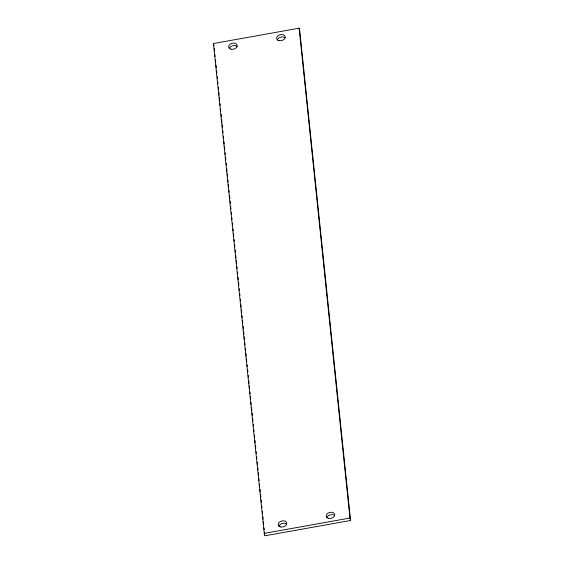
<?xml version="1.0" encoding="UTF-8"?>
<svg xmlns="http://www.w3.org/2000/svg" width="564" height="564" viewBox="0 0 564 564"><rect width="100%" height="100%" fill="white"/><g stroke="black" fill="none" stroke-linecap="round" stroke-linejoin="round"><path stroke-width="0.85" d="M213.432 43.52L299.132 28.2L299.745 30.632L350.568 520.48L264.868 535.8L264.255 533.368L213.432 43.52L214.045 45.952M264.255 533.368L349.955 518.048L299.132 28.2M349.955 518.048L350.568 520.48M214.32 48.582L214.588 51.211M214.954 54.715L215.138 56.47M215.497 59.974L215.772 62.604M216.047 65.234L216.315 67.863M216.59 70.486L216.865 73.116M217.225 76.626L217.408 78.375M217.774 81.879L217.958 83.634M218.317 87.138L218.592 89.768M218.86 92.397L219.135 95.027M219.41 97.657L219.685 100.286M220.045 103.79L220.228 105.538M220.594 109.049L220.771 110.798M221.137 114.302L221.412 116.931M221.68 119.561L221.955 122.191M222.23 124.82L222.498 127.45M222.865 130.954L223.048 132.709M223.407 136.213L223.591 137.961M223.957 141.472L224.225 144.095M224.5 146.725L224.775 149.354M225.135 152.858L225.318 154.614M225.593 157.243L225.861 159.873M226.227 163.377L226.411 165.132M226.77 168.636L227.045 171.266M227.32 173.888L227.588 176.518M227.955 180.029L228.138 181.777M228.413 184.407L228.681 187.036M229.047 190.54L229.231 192.296M229.59 195.8L229.865 198.429M230.14 201.059L230.408 203.689M230.683 206.311L230.958 208.941M231.318 212.452L231.501 214.2M231.867 217.704L232.044 219.459M232.41 222.963L232.685 225.593M233.045 229.097L233.228 230.852M233.503 233.482L233.771 236.112M234.138 239.615L234.321 241.364M234.68 244.875L234.864 246.623M235.23 250.127L235.498 252.757M235.773 255.386L236.048 258.016M236.323 260.646L236.591 263.275M236.958 266.779L237.141 268.534M237.5 272.038L237.684 273.787M238.05 277.291L238.318 279.92M238.593 282.55L238.868 285.18M239.228 288.683L239.411 290.439M239.778 293.943L239.954 295.698M240.32 299.202L240.504 300.95M240.863 304.461L241.138 307.091M241.413 309.714L241.681 312.343M242.048 315.854L242.231 317.602M242.499 320.232L242.774 322.862M243.14 326.366L243.408 328.995M243.683 331.625L243.958 334.255M244.226 336.884L244.501 339.514M244.868 343.018L245.051 344.766M245.411 348.277L245.594 350.025M245.953 353.529L246.228 356.159M246.503 358.789L246.778 361.418M247.138 364.922L247.321 366.678M247.596 369.307L247.864 371.937M248.231 375.441L248.414 377.189M248.773 380.693L249.048 383.323M249.323 385.952L249.591 388.582M249.958 392.086L250.141 393.841M250.409 396.471L250.684 399.101M251.05 402.604L251.227 404.36M251.593 407.864L251.868 410.493M252.136 413.116L252.411 415.746M252.686 418.375L252.954 421.005M253.321 424.509L253.504 426.264M253.863 429.768L254.047 431.523M254.413 435.027L254.681 437.657M254.956 440.287L255.231 442.916M255.506 445.539L255.774 448.168M256.141 451.679L256.324 453.428M256.683 456.932L256.867 458.687M257.233 462.191L257.501 464.821M257.776 467.45L258.051 470.08M258.319 472.71L258.594 475.339M258.961 478.843L259.137 480.591M259.503 484.095L259.687 485.851M260.046 489.355L260.321 491.984M260.596 494.614L260.864 497.244M261.139 499.873L261.414 502.503M261.774 506.007L261.957 507.762M262.323 511.266L262.507 513.014M262.866 516.518L263.141 519.148M263.409 521.778L263.684 524.407M264.051 527.911L264.234 529.666M264.502 532.296L264.777 534.926M277.298 40.023A4.364 3.031 -14.1 0 1 280.646 37.161A4.364 3.031 -14.1 0 1 285.074 37.887M229.308 48.603A4.364 3.031 -14.1 0 1 232.657 45.74A4.364 3.031 -14.1 0 1 237.084 46.467M326.866 517.745A4.364 3.031 -14.1 0 1 330.215 514.883A4.364 3.031 -14.1 0 1 334.635 515.609M278.87 526.325A4.364 3.031 -14.1 0 1 282.219 523.462A4.364 3.031 -14.1 0 1 286.646 524.189M231.043 49.216A4.364 3.031 -14.1 0 0 237.204 45.444A4.364 3.031 -14.1 0 0 230.5 43.971A4.364 3.031 -14.1 0 0 231.043 49.216M279.039 40.643A4.364 3.031 -14.1 0 0 285.194 36.864A4.364 3.031 -14.1 0 0 278.496 35.391A4.364 3.031 -14.1 0 0 279.039 40.643M280.611 526.938A4.364 3.031 -14.1 0 0 286.766 523.166A4.364 3.031 -14.1 0 0 280.068 521.693A4.364 3.031 -14.1 0 0 280.611 526.938M328.601 518.365A4.364 3.031 -14.1 0 0 334.755 514.587A4.364 3.031 -14.1 0 0 328.058 513.113A4.364 3.031 -14.1 0 0 328.601 518.365"/></g></svg>
